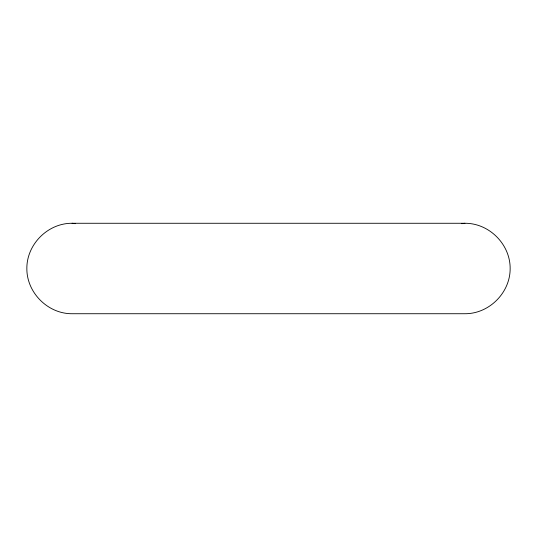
<?xml version="1.0" encoding="UTF-8"?>
<svg xmlns="http://www.w3.org/2000/svg" width="537" height="537" viewBox="0 0 537 537"><rect width="100%" height="100%" fill="white"/><g stroke="black" fill="none" stroke-linecap="round" stroke-linejoin="round"><path stroke-width="0.81" d="M72.079 223.271C47.874 223.117 26.696 244.295 26.85 268.5C26.696 292.705 47.874 313.883 72.079 313.729L464.921 313.729C489.126 313.883 510.304 292.705 510.15 268.5C510.304 244.295 489.126 223.117 464.921 223.271L72.079 223.271L75.2 223.681M461.8 223.681L464.921 223.271"/></g></svg>
